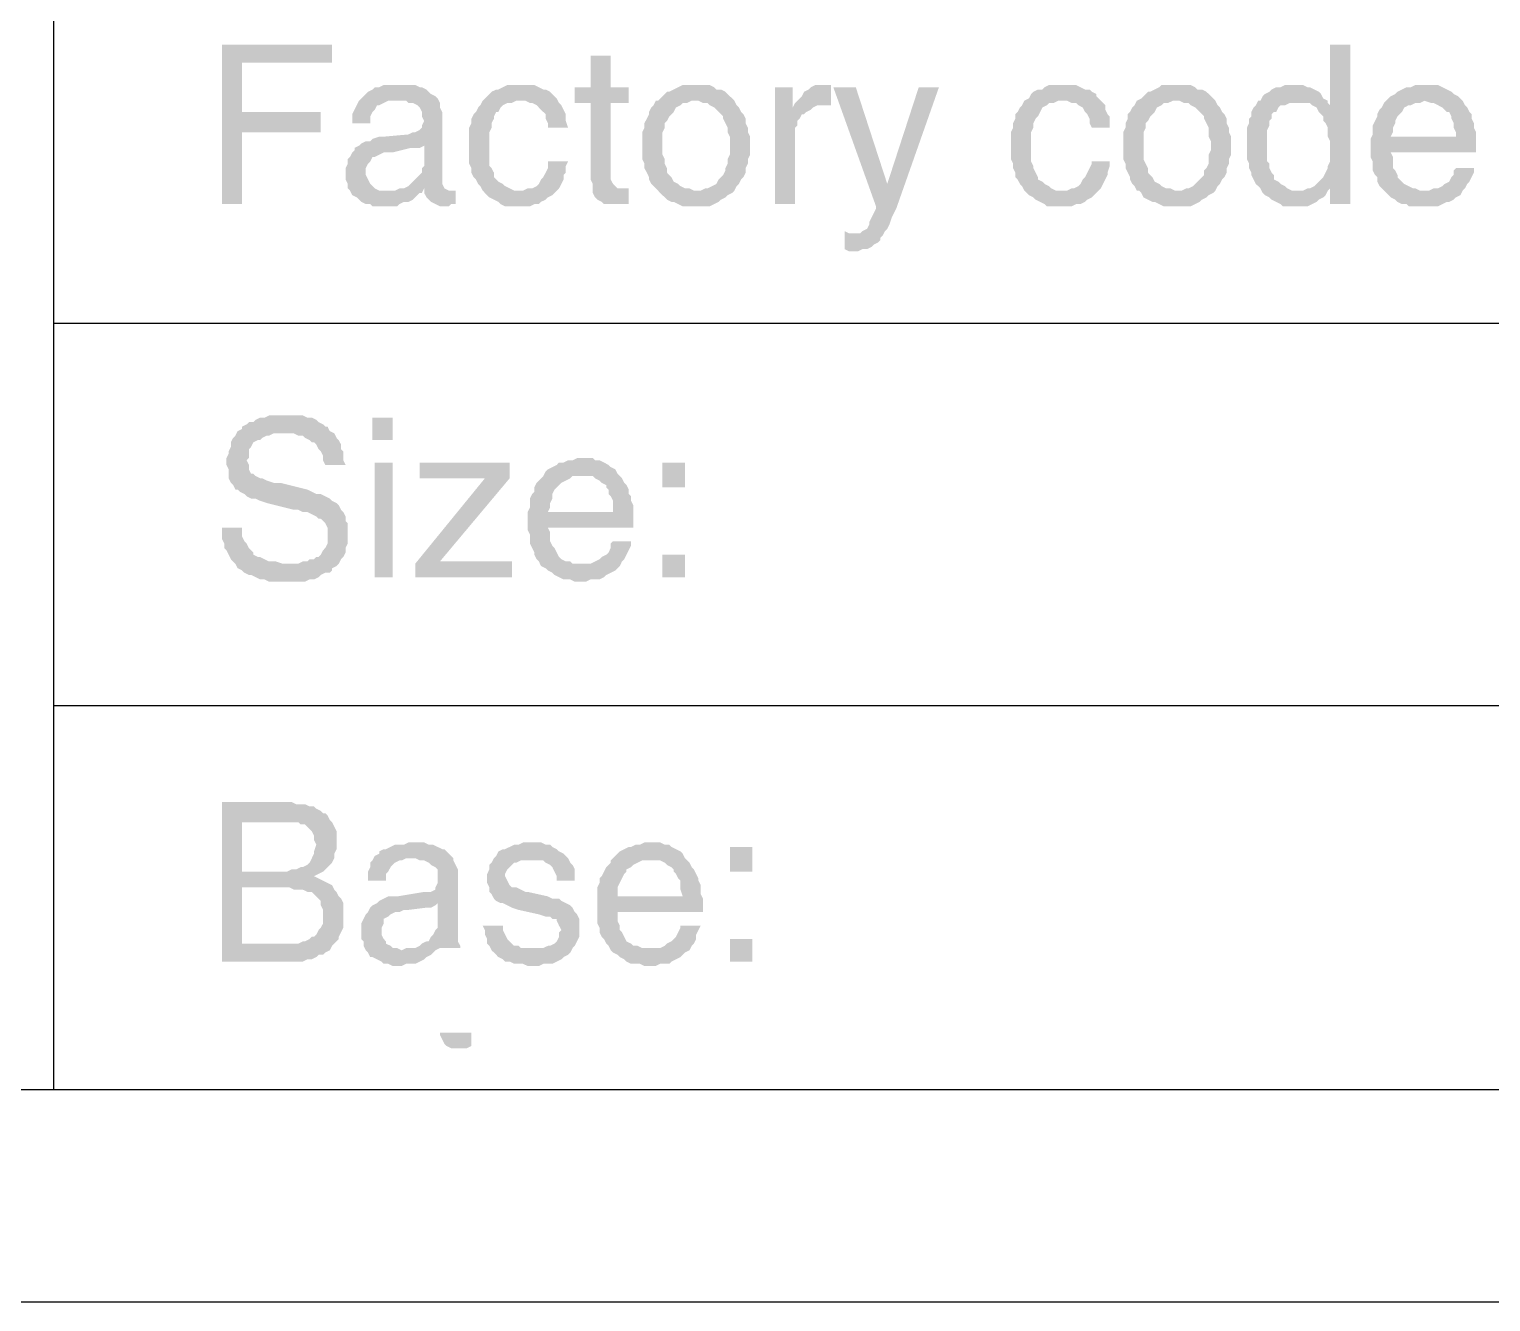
# Model space of a CAD drawing. Header units: inches. Extents: x 3613 to 8393, y -2205 to -794.
# Drawn here: x 4095.97 to 4125.31, y -2204.77 to -2179.22 of the extents above; entities that cross this region are included whole.
import ezdxf

# ---------------------------------------------------------------- set-up
doc = ezdxf.new("R2010")
doc.units = ezdxf.units.IN
doc.header["$MEASUREMENT"] = 0

msp = doc.modelspace()

# ---------------------------------------------------------------- hatches: boundary and pattern name
at = {"transparency": 33554559}
for points in [[(4102.047, -2179.527), (4099.836, -2179.527), (4099.836, -2182.731), (4100.242, -2182.731), (4100.242, -2181.287), (4101.821, -2181.287), (4101.821, -2180.881), (4100.242, -2180.881), (4100.242, -2179.888), (4102.047, -2179.888), (4102.047, -2179.707)], [(4107.643, -2179.753), (4107.237, -2179.753), (4107.237, -2180.384), (4106.921, -2180.384), (4106.921, -2180.7), (4107.237, -2180.7), (4107.237, -2182.235), (4107.282, -2182.325), (4107.282, -2182.506), (4107.328, -2182.596), (4107.373, -2182.641), (4107.373, -2182.641), (4107.463, -2182.686), (4107.508, -2182.731), (4108.005, -2182.731), (4108.005, -2182.415), (4107.779, -2182.415), (4107.734, -2182.37), (4107.689, -2182.325), (4107.643, -2182.235), (4107.643, -2180.7), (4108.005, -2180.7), (4108.005, -2180.384), (4107.643, -2180.384)], [(4122.492, -2179.527), (4122.086, -2179.527), (4122.086, -2180.745), (4121.725, -2180.745), (4121.815, -2180.791), (4121.86, -2180.881), (4121.905, -2180.926), (4121.95, -2180.971), (4121.95, -2181.061), (4121.995, -2181.106), (4122.041, -2181.197), (4122.041, -2181.377), (4122.086, -2181.468), (4122.086, -2181.874), (4122.041, -2181.964), (4122.041, -2182.009), (4121.995, -2182.099), (4121.95, -2182.19), (4121.905, -2182.235), (4121.905, -2182.235), (4121.815, -2182.325), (4121.77, -2182.37), (4121.68, -2182.415), (4122.086, -2182.415), (4122.086, -2182.731), (4122.492, -2182.731)], [(4103.401, -2180.339), (4103.085, -2180.339), (4102.995, -2180.384), (4102.905, -2180.384), (4102.859, -2180.43), (4102.769, -2180.475), (4102.724, -2180.52), (4102.679, -2180.565), (4102.634, -2180.61), (4102.589, -2180.655), (4102.544, -2180.745), (4102.498, -2180.836), (4102.453, -2180.926), (4102.453, -2181.106), (4102.814, -2181.106), (4102.814, -2180.971), (4102.859, -2180.881), (4102.905, -2180.836), (4102.95, -2180.745), (4102.995, -2180.745), (4103.085, -2180.7), (4103.175, -2180.655), (4103.356, -2180.655), (4104.168, -2180.61), (4104.123, -2180.565), (4104.033, -2180.52), (4103.988, -2180.475), (4103.943, -2180.43), (4103.852, -2180.384), (4103.807, -2180.384), (4103.717, -2180.339), (4103.491, -2180.339)], [(4105.838, -2180.339), (4105.567, -2180.339), (4105.477, -2180.384), (4105.387, -2180.43), (4105.342, -2180.43), (4105.251, -2180.475), (4105.206, -2180.52), (4105.116, -2180.61), (4105.071, -2180.655), (4105.928, -2180.655), (4106.019, -2180.7), (4106.064, -2180.7), (4106.154, -2180.745), (4106.199, -2180.791), (4106.289, -2180.881), (4106.335, -2180.926), (4106.335, -2181.016), (4106.38, -2181.106), (4106.38, -2181.197), (4106.786, -2181.197), (4106.741, -2181.061), (4106.741, -2180.926), (4106.696, -2180.836), (4106.651, -2180.745), (4106.605, -2180.7), (4106.56, -2180.61), (4106.515, -2180.565), (4106.47, -2180.52), (4106.425, -2180.475), (4106.335, -2180.43), (4106.289, -2180.43), (4106.199, -2180.384), (4106.109, -2180.339), (4105.928, -2180.339)], [(4109.358, -2180.339), (4109.088, -2180.339), (4108.997, -2180.384), (4108.907, -2180.43), (4108.817, -2180.475), (4108.772, -2180.475), (4108.682, -2180.565), (4108.636, -2180.61), (4108.591, -2180.655), (4108.546, -2180.655), (4108.501, -2180.745), (4108.456, -2180.791), (4108.411, -2180.881), (4108.411, -2180.926), (4108.366, -2181.016), (4108.32, -2181.106), (4108.32, -2181.197), (4108.275, -2181.287), (4108.275, -2181.558), (4108.275, -2181.829), (4108.32, -2181.919), (4108.32, -2182.009), (4108.366, -2182.099), (4108.411, -2182.19), (4108.411, -2182.235), (4108.456, -2182.325), (4108.501, -2182.37), (4108.591, -2182.46), (4109.358, -2182.46), (4109.313, -2182.46), (4109.223, -2182.415), (4109.133, -2182.415), (4109.043, -2182.37), (4108.997, -2182.325), (4108.907, -2182.28), (4108.862, -2182.19), (4108.817, -2182.145), (4108.772, -2182.099), (4108.772, -2182.009), (4108.727, -2181.919), (4108.727, -2181.829), (4108.682, -2181.738), (4108.682, -2181.287), (4108.727, -2181.197), (4108.727, -2181.106), (4108.772, -2181.061), (4108.817, -2180.971), (4108.862, -2180.926), (4108.907, -2180.881), (4108.952, -2180.791), (4109.043, -2180.745), (4109.088, -2180.7), (4109.178, -2180.7), (4109.268, -2180.655), (4110.126, -2180.655), (4110.081, -2180.61), (4109.99, -2180.52), (4109.945, -2180.475), (4109.855, -2180.43), (4109.765, -2180.43), (4109.72, -2180.384), (4109.629, -2180.339), (4109.449, -2180.339)], [(4111.299, -2180.384), (4110.938, -2180.384), (4110.938, -2182.731), (4111.344, -2182.731), (4111.344, -2181.197), (4111.389, -2181.152), (4111.389, -2181.061), (4111.435, -2181.016), (4111.48, -2180.926), (4111.525, -2180.926), (4111.57, -2180.881), (4111.66, -2180.836), (4111.299, -2180.791)], [(4111.976, -2180.339), (4111.75, -2180.339), (4111.66, -2180.384), (4111.615, -2180.43), (4111.525, -2180.475), (4111.48, -2180.565), (4111.435, -2180.61), (4111.389, -2180.655), (4111.344, -2180.7), (4111.976, -2180.745), (4112.066, -2180.745), (4112.066, -2180.339), (4112.066, -2180.339)], [(4112.563, -2180.384), (4112.112, -2180.384), (4112.969, -2182.776), (4113.195, -2182.325)], [(4114.233, -2180.384), (4113.827, -2180.384), (4113.195, -2182.325), (4112.969, -2182.776), (4112.969, -2182.822), (4112.969, -2182.822), (4112.924, -2182.912), (4112.879, -2183.002), (4112.834, -2183.092), (4112.834, -2183.137), (4112.789, -2183.228), (4112.698, -2183.273), (4112.653, -2183.318), (4112.563, -2183.318), (4113.104, -2183.363), (4113.15, -2183.273), (4113.195, -2183.228), (4113.24, -2183.137), (4113.285, -2183.002), (4113.33, -2182.912), (4113.375, -2182.822)], [(4116.715, -2180.339), (4116.444, -2180.339), (4116.354, -2180.384), (4116.309, -2180.43), (4116.219, -2180.43), (4116.128, -2180.475), (4116.083, -2180.52), (4116.038, -2180.61), (4115.948, -2180.655), (4116.805, -2180.655), (4116.896, -2180.7), (4116.986, -2180.7), (4117.031, -2180.745), (4117.121, -2180.791), (4117.166, -2180.881), (4117.211, -2180.926), (4117.257, -2181.016), (4117.257, -2181.106), (4117.302, -2181.197), (4117.663, -2181.197), (4117.663, -2180.971), (4117.618, -2180.926), (4117.573, -2180.836), (4117.573, -2180.745), (4117.527, -2180.7), (4117.437, -2180.61), (4117.392, -2180.565), (4117.392, -2180.52), (4117.302, -2180.475), (4117.257, -2180.43), (4117.166, -2180.43), (4117.076, -2180.384), (4116.986, -2180.339), (4116.805, -2180.339)], [(4119.017, -2180.339), (4118.701, -2180.339), (4118.656, -2180.384), (4118.565, -2180.43), (4118.475, -2180.475), (4118.43, -2180.475), (4118.34, -2180.565), (4118.295, -2180.61), (4118.204, -2180.655), (4118.204, -2180.655), (4118.159, -2180.745), (4118.114, -2180.791), (4118.069, -2180.881), (4118.024, -2180.926), (4118.024, -2181.016), (4117.979, -2181.106), (4117.979, -2181.197), (4117.934, -2181.287), (4117.934, -2181.558), (4117.934, -2181.829), (4117.979, -2181.919), (4117.979, -2182.009), (4118.024, -2182.099), (4118.069, -2182.19), (4118.069, -2182.235), (4118.114, -2182.325), (4118.159, -2182.37), (4118.204, -2182.46), (4119.017, -2182.46), (4118.972, -2182.46), (4118.881, -2182.415), (4118.791, -2182.415), (4118.701, -2182.37), (4118.656, -2182.325), (4118.565, -2182.28), (4118.52, -2182.19), (4118.475, -2182.145), (4118.43, -2182.099), (4118.43, -2182.009), (4118.385, -2181.919), (4118.34, -2181.829), (4118.34, -2181.287), (4118.385, -2181.197), (4118.385, -2181.106), (4118.43, -2181.061), (4118.475, -2180.971), (4118.52, -2180.926), (4118.565, -2180.881), (4118.611, -2180.791), (4118.701, -2180.745), (4118.746, -2180.7), (4118.836, -2180.7), (4118.927, -2180.655), (4119.784, -2180.655), (4119.739, -2180.61), (4119.649, -2180.52), (4119.603, -2180.475), (4119.513, -2180.43), (4119.423, -2180.43), (4119.378, -2180.384), (4119.288, -2180.339), (4119.107, -2180.339)], [(4121.364, -2180.339), (4121.183, -2180.339), (4121.093, -2180.384), (4121.003, -2180.384), (4120.912, -2180.43), (4120.867, -2180.475), (4120.777, -2180.52), (4120.732, -2180.565), (4120.687, -2180.655), (4120.642, -2180.655), (4121.454, -2180.7), (4121.68, -2180.7), (4121.725, -2180.745), (4122.086, -2180.745), (4122.041, -2180.7), (4122.041, -2180.655), (4121.95, -2180.61), (4121.905, -2180.52), (4121.86, -2180.475), (4121.77, -2180.43), (4121.68, -2180.384), (4121.634, -2180.384), (4121.544, -2180.339), (4121.454, -2180.339)], [(4124.026, -2180.339), (4123.801, -2180.339), (4123.711, -2180.384), (4123.62, -2180.384), (4123.53, -2180.43), (4123.44, -2180.475), (4123.395, -2180.52), (4123.304, -2180.565), (4123.259, -2180.61), (4123.214, -2180.655), (4123.981, -2180.655), (4124.117, -2180.7), (4124.162, -2180.7), (4124.252, -2180.745), (4124.342, -2180.791), (4124.388, -2180.836), (4124.433, -2180.881), (4124.478, -2180.881), (4124.523, -2180.971), (4124.523, -2181.016), (4124.568, -2181.106), (4124.568, -2181.197), (4124.613, -2181.287), (4124.613, -2181.377), (4123.304, -2181.377), (4122.898, -2181.422), (4122.898, -2181.783), (4122.943, -2181.874), (4122.943, -2182.054), (4122.988, -2182.145), (4123.034, -2182.19), (4123.034, -2182.28), (4123.079, -2182.37), (4123.124, -2182.415), (4123.169, -2182.46), (4123.981, -2182.46), (4123.891, -2182.46), (4123.801, -2182.415), (4123.756, -2182.415), (4123.665, -2182.37), (4123.575, -2182.325), (4123.53, -2182.28), (4123.485, -2182.235), (4123.44, -2182.19), (4123.44, -2182.145), (4123.395, -2182.054), (4123.349, -2182.009), (4123.349, -2181.783), (4123.304, -2181.693), (4125.019, -2181.693), (4125.019, -2181.287), (4124.974, -2181.197), (4124.974, -2181.106), (4124.929, -2181.016), (4124.929, -2180.926), (4124.884, -2180.881), (4124.839, -2180.791), (4124.794, -2180.745), (4124.749, -2180.655), (4124.703, -2180.61), (4124.658, -2180.565), (4124.568, -2180.52), (4124.523, -2180.475), (4124.433, -2180.43), (4124.342, -2180.384), (4124.252, -2180.339), (4124.117, -2180.339)], [(4104.168, -2180.61), (4103.356, -2180.655), (4103.536, -2180.655), (4103.582, -2180.7), (4103.672, -2180.7), (4103.762, -2180.745), (4103.807, -2180.791), (4103.852, -2180.881), (4103.852, -2180.971), (4103.897, -2181.061), (4103.897, -2181.061), (4103.852, -2181.152), (4103.852, -2181.197), (4103.807, -2181.242), (4103.717, -2181.287), (4103.672, -2181.287), (4103.582, -2181.332), (4103.085, -2181.377), (4102.995, -2181.377), (4102.859, -2181.422), (4102.814, -2181.468), (4102.724, -2181.468), (4102.634, -2181.513), (4103.897, -2181.558), (4103.897, -2181.964), (4103.897, -2181.964), (4103.852, -2182.009), (4103.852, -2182.099), (4103.807, -2182.145), (4103.717, -2182.235), (4103.672, -2182.28), (4103.627, -2182.325), (4103.582, -2182.37), (4103.491, -2182.415), (4103.401, -2182.415), (4103.311, -2182.46), (4102.408, -2182.46), (4102.453, -2182.551), (4102.544, -2182.596), (4102.589, -2182.641), (4102.634, -2182.686), (4102.724, -2182.731), (4102.814, -2182.731), (4102.859, -2182.776), (4103.356, -2182.776), (4103.401, -2182.731), (4103.491, -2182.686), (4103.582, -2182.686), (4103.672, -2182.641), (4103.717, -2182.596), (4103.807, -2182.506), (4103.852, -2182.506), (4103.897, -2182.415), (4104.304, -2182.415), (4104.259, -2182.325), (4104.259, -2180.881), (4104.213, -2180.791), (4104.213, -2180.7)], [(4105.071, -2180.655), (4105.026, -2180.745), (4104.981, -2180.791), (4104.936, -2180.881), (4104.89, -2180.926), (4104.845, -2181.016), (4104.845, -2181.106), (4104.8, -2181.197), (4104.8, -2181.919), (4104.845, -2182.009), (4104.845, -2182.099), (4104.89, -2182.19), (4104.936, -2182.235), (4104.981, -2182.325), (4105.026, -2182.37), (4105.071, -2182.46), (4105.793, -2182.46), (4105.703, -2182.46), (4105.613, -2182.415), (4105.522, -2182.37), (4105.477, -2182.325), (4105.387, -2182.28), (4105.342, -2182.235), (4105.297, -2182.19), (4105.297, -2182.099), (4105.251, -2182.009), (4105.206, -2181.964), (4105.206, -2181.287), (4105.251, -2181.197), (4105.251, -2181.106), (4105.297, -2181.016), (4105.297, -2180.971), (4105.342, -2180.881), (4105.387, -2180.881), (4105.432, -2180.791), (4105.477, -2180.745), (4105.567, -2180.7), (4105.658, -2180.7), (4105.748, -2180.655), (4105.838, -2180.655)], [(4110.126, -2180.655), (4109.358, -2180.655), (4109.404, -2180.655), (4109.494, -2180.7), (4109.584, -2180.7), (4109.629, -2180.745), (4109.72, -2180.791), (4109.765, -2180.836), (4109.855, -2180.926), (4109.9, -2180.971), (4109.9, -2181.016), (4109.945, -2181.106), (4109.99, -2181.197), (4109.99, -2181.287), (4110.035, -2181.377), (4110.035, -2181.738), (4109.99, -2181.829), (4109.99, -2181.919), (4109.945, -2182.009), (4109.945, -2182.054), (4109.9, -2182.145), (4109.855, -2182.19), (4109.81, -2182.235), (4109.765, -2182.325), (4109.674, -2182.37), (4109.584, -2182.415), (4109.539, -2182.415), (4109.449, -2182.46), (4108.591, -2182.46), (4108.636, -2182.506), (4108.727, -2182.596), (4108.772, -2182.641), (4108.862, -2182.686), (4108.907, -2182.686), (4108.997, -2182.731), (4109.088, -2182.776), (4109.629, -2182.776), (4109.72, -2182.731), (4109.81, -2182.686), (4109.855, -2182.641), (4109.945, -2182.596), (4109.99, -2182.551), (4110.081, -2182.506), (4110.126, -2182.46), (4110.126, -2182.46), (4110.171, -2182.37), (4110.216, -2182.325), (4110.261, -2182.235), (4110.306, -2182.19), (4110.351, -2182.099), (4110.351, -2182.009), (4110.397, -2181.919), (4110.397, -2181.829), (4110.442, -2181.738), (4110.442, -2181.558), (4110.442, -2181.377), (4110.397, -2181.287), (4110.397, -2181.197), (4110.351, -2181.106), (4110.351, -2181.016), (4110.306, -2180.926), (4110.261, -2180.881), (4110.216, -2180.791), (4110.171, -2180.745)], [(4115.948, -2180.655), (4115.903, -2180.745), (4115.858, -2180.791), (4115.812, -2180.881), (4115.767, -2180.926), (4115.767, -2181.016), (4115.722, -2181.106), (4115.722, -2181.197), (4115.677, -2181.287), (4115.677, -2181.829), (4115.722, -2181.919), (4115.722, -2182.009), (4115.767, -2182.099), (4115.767, -2182.19), (4115.812, -2182.235), (4115.858, -2182.325), (4115.903, -2182.37), (4115.948, -2182.46), (4116.715, -2182.46), (4116.58, -2182.46), (4116.489, -2182.415), (4116.444, -2182.37), (4116.354, -2182.325), (4116.309, -2182.28), (4116.219, -2182.235), (4116.219, -2182.19), (4116.173, -2182.099), (4116.128, -2182.009), (4116.128, -2181.964), (4116.083, -2181.874), (4116.083, -2181.287), (4116.128, -2181.197), (4116.128, -2181.106), (4116.173, -2181.016), (4116.219, -2180.971), (4116.264, -2180.881), (4116.264, -2180.881), (4116.309, -2180.791), (4116.399, -2180.745), (4116.444, -2180.7), (4116.535, -2180.7), (4116.625, -2180.655), (4116.715, -2180.655)], [(4119.784, -2180.655), (4119.017, -2180.655), (4119.062, -2180.655), (4119.152, -2180.7), (4119.242, -2180.7), (4119.288, -2180.745), (4119.378, -2180.791), (4119.423, -2180.836), (4119.513, -2180.926), (4119.558, -2180.971), (4119.558, -2181.016), (4119.603, -2181.106), (4119.649, -2181.197), (4119.649, -2181.377), (4119.694, -2181.468), (4119.694, -2181.648), (4119.649, -2181.738), (4119.649, -2181.919), (4119.603, -2182.009), (4119.558, -2182.054), (4119.558, -2182.145), (4119.513, -2182.19), (4119.468, -2182.235), (4119.378, -2182.325), (4119.333, -2182.37), (4119.242, -2182.415), (4119.197, -2182.415), (4119.107, -2182.46), (4118.25, -2182.46), (4118.295, -2182.506), (4118.34, -2182.596), (4118.43, -2182.641), (4118.52, -2182.686), (4118.565, -2182.686), (4118.656, -2182.731), (4118.746, -2182.776), (4119.288, -2182.776), (4119.378, -2182.731), (4119.468, -2182.686), (4119.513, -2182.641), (4119.603, -2182.596), (4119.649, -2182.551), (4119.739, -2182.506), (4119.784, -2182.46), (4119.784, -2182.46), (4119.829, -2182.37), (4119.874, -2182.325), (4119.919, -2182.235), (4119.965, -2182.19), (4120.01, -2182.099), (4120.01, -2182.009), (4120.055, -2181.919), (4120.055, -2181.829), (4120.1, -2181.738), (4120.1, -2181.558), (4120.1, -2181.377), (4120.055, -2181.287), (4120.055, -2181.197), (4120.01, -2181.106), (4120.01, -2181.016), (4119.965, -2180.926), (4119.919, -2180.881), (4119.874, -2180.791), (4119.829, -2180.745)], [(4120.642, -2180.655), (4120.596, -2180.745), (4120.551, -2180.791), (4120.506, -2180.881), (4120.506, -2180.971), (4120.461, -2181.016), (4120.461, -2181.106), (4120.416, -2181.197), (4120.416, -2181.829), (4120.461, -2181.919), (4120.461, -2182.009), (4120.506, -2182.099), (4120.506, -2182.145), (4120.551, -2182.235), (4120.596, -2182.325), (4120.642, -2182.37), (4120.687, -2182.415), (4120.732, -2182.506), (4120.777, -2182.551), (4120.867, -2182.596), (4120.912, -2182.641), (4121.003, -2182.686), (4121.093, -2182.731), (4121.138, -2182.776), (4121.634, -2182.776), (4121.725, -2182.731), (4121.815, -2182.686), (4121.86, -2182.641), (4121.95, -2182.596), (4121.995, -2182.551), (4122.041, -2182.46), (4121.319, -2182.46), (4121.228, -2182.415), (4121.183, -2182.37), (4121.093, -2182.325), (4121.048, -2182.28), (4120.957, -2182.235), (4120.957, -2182.145), (4120.912, -2182.099), (4120.867, -2182.009), (4120.867, -2181.919), (4120.822, -2181.874), (4120.822, -2181.242), (4120.867, -2181.152), (4120.867, -2181.061), (4120.912, -2181.016), (4120.912, -2180.926), (4120.957, -2180.881), (4121.003, -2180.881), (4121.048, -2180.791), (4121.093, -2180.745), (4121.183, -2180.745), (4121.273, -2180.7), (4121.454, -2180.7)], [(4123.214, -2180.655), (4123.169, -2180.7), (4123.124, -2180.791), (4123.079, -2180.836), (4123.034, -2180.926), (4123.034, -2180.971), (4122.988, -2181.061), (4122.943, -2181.152), (4122.943, -2181.332), (4122.898, -2181.422), (4123.304, -2181.377), (4123.349, -2181.287), (4123.349, -2181.197), (4123.395, -2181.106), (4123.395, -2181.061), (4123.44, -2180.971), (4123.485, -2180.926), (4123.53, -2180.881), (4123.575, -2180.791), (4123.665, -2180.745), (4123.711, -2180.745), (4123.801, -2180.7), (4123.891, -2180.7), (4123.981, -2180.655)], [(4111.344, -2180.7), (4111.299, -2180.791), (4111.66, -2180.836), (4111.705, -2180.791), (4111.796, -2180.745), (4111.976, -2180.745)], [(4102.634, -2181.513), (4102.589, -2181.558), (4102.498, -2181.603), (4102.498, -2181.648), (4102.453, -2181.693), (4102.408, -2181.783), (4102.363, -2181.829), (4102.363, -2181.919), (4102.318, -2182.009), (4102.318, -2182.235), (4102.363, -2182.325), (4102.363, -2182.415), (4102.408, -2182.46), (4103.13, -2182.46), (4102.995, -2182.46), (4102.905, -2182.415), (4102.859, -2182.37), (4102.814, -2182.325), (4102.769, -2182.235), (4102.724, -2182.145), (4102.724, -2182.009), (4102.769, -2181.919), (4102.814, -2181.874), (4102.859, -2181.783), (4102.905, -2181.783), (4102.995, -2181.738), (4103.085, -2181.693), (4103.266, -2181.693), (4103.627, -2181.603), (4103.807, -2181.603), (4103.897, -2181.558)], [(4106.786, -2181.874), (4106.38, -2181.874), (4106.38, -2182.009), (4106.335, -2182.099), (4106.289, -2182.19), (4106.244, -2182.235), (4106.199, -2182.325), (4106.154, -2182.37), (4106.064, -2182.415), (4105.974, -2182.415), (4105.883, -2182.46), (4105.071, -2182.46), (4105.116, -2182.506), (4105.161, -2182.551), (4105.206, -2182.596), (4105.297, -2182.641), (4105.387, -2182.686), (4105.432, -2182.731), (4105.522, -2182.776), (4106.019, -2182.776), (4106.109, -2182.731), (4106.199, -2182.731), (4106.244, -2182.686), (4106.335, -2182.641), (4106.38, -2182.596), (4106.47, -2182.551), (4106.515, -2182.506), (4106.56, -2182.46), (4106.605, -2182.415), (4106.651, -2182.325), (4106.696, -2182.235), (4106.696, -2182.145), (4106.741, -2182.099), (4106.741, -2181.964)], [(4117.663, -2181.874), (4117.302, -2181.874), (4117.302, -2181.919), (4117.257, -2182.009), (4117.211, -2182.099), (4117.166, -2182.19), (4117.121, -2182.235), (4117.076, -2182.325), (4117.031, -2182.37), (4116.941, -2182.415), (4116.896, -2182.415), (4116.805, -2182.46), (4115.948, -2182.46), (4115.993, -2182.506), (4116.038, -2182.551), (4116.128, -2182.596), (4116.173, -2182.641), (4116.264, -2182.686), (4116.354, -2182.731), (4116.399, -2182.776), (4116.896, -2182.776), (4116.986, -2182.731), (4117.076, -2182.731), (4117.166, -2182.686), (4117.211, -2182.641), (4117.302, -2182.596), (4117.347, -2182.551), (4117.392, -2182.506), (4117.437, -2182.46), (4117.482, -2182.415), (4117.527, -2182.325), (4117.573, -2182.235), (4117.618, -2182.145), (4117.618, -2182.099), (4117.663, -2181.964)], [(4124.974, -2182.009), (4124.613, -2182.009), (4124.568, -2182.054), (4124.568, -2182.145), (4124.523, -2182.19), (4124.478, -2182.28), (4124.388, -2182.325), (4124.342, -2182.37), (4124.252, -2182.415), (4124.162, -2182.415), (4124.072, -2182.46), (4123.169, -2182.46), (4123.259, -2182.551), (4123.304, -2182.596), (4123.395, -2182.641), (4123.44, -2182.686), (4123.53, -2182.731), (4123.62, -2182.731), (4123.665, -2182.776), (4124.252, -2182.776), (4124.342, -2182.731), (4124.433, -2182.686), (4124.478, -2182.686), (4124.568, -2182.641), (4124.613, -2182.596), (4124.703, -2182.551), (4124.749, -2182.46), (4124.794, -2182.415), (4124.839, -2182.325), (4124.884, -2182.28), (4124.929, -2182.19), (4124.974, -2182.099)], [(4104.304, -2182.415), (4103.897, -2182.415), (4103.897, -2182.506), (4104.394, -2182.46), (4104.394, -2182.46)], [(4121.68, -2182.415), (4121.634, -2182.415), (4121.544, -2182.46), (4121.454, -2182.46), (4122.041, -2182.46), (4122.086, -2182.415)], [(4104.529, -2182.46), (4104.394, -2182.46), (4103.897, -2182.506), (4103.943, -2182.596), (4103.988, -2182.641), (4103.988, -2182.641), (4104.033, -2182.686), (4104.123, -2182.731), (4104.213, -2182.776), (4104.394, -2182.776), (4104.439, -2182.731), (4104.529, -2182.731)], [(4112.337, -2183.273), (4112.337, -2183.634), (4112.337, -2183.634), (4112.427, -2183.679), (4112.608, -2183.679), (4112.698, -2183.634), (4112.789, -2183.634), (4112.879, -2183.589), (4112.924, -2183.544), (4113.014, -2183.499), (4113.059, -2183.453), (4113.059, -2183.408), (4113.104, -2183.363), (4112.563, -2183.318), (4112.427, -2183.318)], [(4101.099, -2186.974), (4100.783, -2186.974), (4100.693, -2187.019), (4100.603, -2187.019), (4100.513, -2187.064), (4100.467, -2187.109), (4100.377, -2187.109), (4100.332, -2187.154), (4100.242, -2187.199), (4100.242, -2187.244), (4100.152, -2187.29), (4101.099, -2187.335), (4101.28, -2187.335), (4101.37, -2187.38), (4101.46, -2187.38), (4101.505, -2187.425), (4101.596, -2187.47), (4101.641, -2187.515), (4101.686, -2187.515), (4101.731, -2187.56), (4101.776, -2187.651), (4101.821, -2187.696), (4101.867, -2187.786), (4101.867, -2187.876), (4101.912, -2187.967), (4102.318, -2187.967), (4102.273, -2187.876), (4102.273, -2187.696), (4102.228, -2187.651), (4102.228, -2187.56), (4102.182, -2187.47), (4102.137, -2187.425), (4102.092, -2187.335), (4102.002, -2187.29), (4101.957, -2187.199), (4101.912, -2187.199), (4101.867, -2187.154), (4101.776, -2187.109), (4101.731, -2187.064), (4101.641, -2187.019), (4101.551, -2187.019), (4101.46, -2186.974), (4101.19, -2186.974)], [(4103.266, -2187.47), (4103.266, -2187.019), (4102.859, -2187.019), (4102.859, -2187.47)], [(4100.152, -2187.29), (4100.106, -2187.38), (4100.061, -2187.425), (4100.016, -2187.515), (4100.016, -2187.606), (4099.971, -2187.696), (4099.971, -2187.741), (4099.926, -2187.831), (4099.926, -2187.967), (4099.926, -2187.967), (4099.971, -2188.057), (4099.971, -2188.237), (4100.016, -2188.328), (4100.061, -2188.373), (4100.106, -2188.463), (4100.152, -2188.463), (4100.197, -2188.508), (4100.287, -2188.553), (4100.332, -2188.598), (4100.422, -2188.644), (4100.513, -2188.644), (4100.603, -2188.689), (4100.738, -2188.734), (4101.28, -2188.869), (4101.37, -2188.869), (4101.46, -2188.914), (4101.551, -2188.914), (4101.641, -2188.959), (4101.731, -2189.005), (4101.776, -2189.05), (4101.821, -2189.05), (4101.867, -2189.095), (4101.912, -2189.14), (4101.957, -2189.23), (4101.957, -2189.546), (4101.912, -2189.636), (4101.867, -2189.682), (4101.821, -2189.772), (4101.776, -2189.817), (4101.731, -2189.817), (4101.686, -2189.862), (4101.596, -2189.862), (4101.551, -2189.907), (4101.46, -2189.907), (4101.37, -2189.952), (4100.106, -2189.952), (4100.152, -2190.043), (4100.242, -2190.088), (4100.287, -2190.133), (4100.377, -2190.178), (4100.422, -2190.178), (4100.513, -2190.223), (4100.603, -2190.268), (4100.693, -2190.268), (4100.783, -2190.313), (4101.505, -2190.313), (4101.596, -2190.268), (4101.686, -2190.268), (4101.776, -2190.223), (4101.821, -2190.178), (4101.912, -2190.133), (4102.002, -2190.133), (4102.047, -2190.088), (4102.047, -2190.043), (4102.137, -2189.998), (4102.182, -2189.952), (4102.228, -2189.862), (4102.273, -2189.817), (4102.318, -2189.727), (4102.318, -2189.636), (4102.363, -2189.546), (4102.363, -2189.366), (4102.363, -2189.14), (4102.318, -2189.095), (4102.318, -2189.005), (4102.273, -2188.914), (4102.228, -2188.869), (4102.182, -2188.779), (4102.182, -2188.779), (4102.137, -2188.734), (4102.047, -2188.689), (4102.002, -2188.644), (4101.912, -2188.598), (4101.821, -2188.553), (4101.731, -2188.553), (4101.641, -2188.508), (4101.551, -2188.463), (4101.009, -2188.328), (4100.874, -2188.328), (4100.738, -2188.283), (4100.648, -2188.237), (4100.603, -2188.237), (4100.513, -2188.192), (4100.467, -2188.147), (4100.422, -2188.147), (4100.377, -2188.057), (4100.377, -2187.967), (4100.332, -2187.876), (4100.377, -2187.831), (4100.377, -2187.651), (4100.422, -2187.606), (4100.467, -2187.515), (4100.558, -2187.47), (4100.603, -2187.47), (4100.648, -2187.425), (4100.738, -2187.38), (4100.783, -2187.38), (4100.874, -2187.335), (4101.099, -2187.335)], [(4103.266, -2190.223), (4103.266, -2187.921), (4102.905, -2187.921), (4102.905, -2190.223)], [(4105.613, -2187.921), (4103.807, -2187.921), (4103.807, -2188.237), (4105.116, -2188.237), (4103.717, -2189.952), (4103.717, -2190.223), (4105.658, -2190.223), (4105.658, -2189.907), (4104.213, -2189.907), (4105.613, -2188.237), (4105.613, -2188.057)], [(4107.102, -2187.831), (4106.966, -2187.831), (4106.876, -2187.876), (4106.786, -2187.876), (4106.696, -2187.921), (4106.605, -2187.921), (4106.56, -2187.967), (4106.47, -2188.012), (4106.38, -2188.057), (4106.335, -2188.102), (4106.289, -2188.192), (4107.282, -2188.192), (4107.328, -2188.237), (4107.418, -2188.283), (4107.463, -2188.328), (4107.553, -2188.373), (4107.553, -2188.418), (4107.598, -2188.463), (4107.598, -2188.553), (4107.643, -2188.598), (4107.689, -2188.689), (4107.689, -2188.914), (4105.974, -2188.914), (4105.974, -2189.275), (4106.019, -2189.366), (4106.019, -2189.546), (4106.064, -2189.636), (4106.109, -2189.727), (4106.109, -2189.772), (4106.154, -2189.862), (4106.199, -2189.907), (4106.244, -2189.998), (4107.057, -2189.952), (4106.876, -2189.952), (4106.831, -2189.907), (4106.741, -2189.907), (4106.651, -2189.862), (4106.605, -2189.817), (4106.56, -2189.727), (4106.56, -2189.727), (4106.515, -2189.636), (4106.47, -2189.591), (4106.425, -2189.501), (4106.425, -2189.321), (4106.38, -2189.23), (4108.095, -2189.23), (4108.095, -2188.779), (4108.05, -2188.689), (4108.05, -2188.598), (4108.005, -2188.553), (4108.005, -2188.463), (4107.959, -2188.373), (4107.914, -2188.328), (4107.869, -2188.237), (4107.824, -2188.192), (4107.779, -2188.147), (4107.734, -2188.057), (4107.643, -2188.012), (4107.598, -2187.967), (4107.508, -2187.921), (4107.418, -2187.876), (4107.328, -2187.876), (4107.282, -2187.831), (4107.192, -2187.831)], [(4109.133, -2188.418), (4109.133, -2187.921), (4108.682, -2187.921), (4108.682, -2188.418)], [(4106.289, -2188.192), (4106.244, -2188.237), (4106.199, -2188.283), (4106.154, -2188.328), (4106.109, -2188.418), (4106.109, -2188.508), (4106.064, -2188.553), (4106.019, -2188.644), (4106.019, -2188.824), (4105.974, -2188.914), (4106.38, -2188.914), (4106.425, -2188.824), (4106.425, -2188.734), (4106.47, -2188.644), (4106.47, -2188.553), (4106.515, -2188.463), (4106.56, -2188.418), (4106.605, -2188.373), (4106.651, -2188.328), (4106.741, -2188.283), (4106.831, -2188.237), (4106.876, -2188.192), (4107.057, -2188.192)], [(4100.242, -2189.23), (4099.836, -2189.23), (4099.836, -2189.456), (4099.881, -2189.546), (4099.881, -2189.636), (4099.926, -2189.682), (4099.971, -2189.772), (4100.016, -2189.862), (4100.061, -2189.907), (4100.106, -2189.952), (4101.144, -2189.952), (4101.054, -2189.952), (4100.919, -2189.907), (4100.783, -2189.907), (4100.693, -2189.862), (4100.603, -2189.817), (4100.558, -2189.817), (4100.467, -2189.772), (4100.467, -2189.727), (4100.422, -2189.682), (4100.377, -2189.636), (4100.332, -2189.546), (4100.287, -2189.501), (4100.242, -2189.411), (4100.242, -2189.321)], [(4108.05, -2189.501), (4107.689, -2189.501), (4107.643, -2189.546), (4107.643, -2189.636), (4107.598, -2189.727), (4107.553, -2189.772), (4107.463, -2189.817), (4107.418, -2189.862), (4107.328, -2189.907), (4107.237, -2189.952), (4107.057, -2189.952), (4106.244, -2189.998), (4106.244, -2189.998), (4106.335, -2190.043), (4106.38, -2190.088), (4106.47, -2190.133), (4106.515, -2190.178), (4106.605, -2190.223), (4106.696, -2190.268), (4106.831, -2190.268), (4106.921, -2190.313), (4107.147, -2190.313), (4107.237, -2190.268), (4107.418, -2190.268), (4107.508, -2190.223), (4107.553, -2190.178), (4107.643, -2190.133), (4107.734, -2190.088), (4107.779, -2190.043), (4107.824, -2189.998), (4107.869, -2189.907), (4107.914, -2189.862), (4107.959, -2189.772), (4108.005, -2189.682), (4108.05, -2189.591)], [(4109.133, -2190.223), (4109.133, -2189.772), (4108.682, -2189.772), (4108.682, -2190.223)], [(4101.235, -2194.736), (4099.836, -2194.736), (4099.836, -2197.941), (4101.46, -2197.941), (4101.551, -2197.896), (4101.641, -2197.896), (4101.731, -2197.851), (4101.776, -2197.805), (4101.867, -2197.805), (4101.912, -2197.76), (4102.002, -2197.715), (4102.002, -2197.715), (4102.047, -2197.625), (4100.242, -2197.58), (4100.242, -2196.451), (4101.099, -2196.451), (4102.047, -2196.406), (4101.957, -2196.361), (4101.957, -2196.361), (4101.867, -2196.316), (4101.776, -2196.271), (4101.686, -2196.226), (4101.776, -2196.181), (4101.867, -2196.136), (4100.242, -2196.136), (4100.242, -2195.143), (4101.099, -2195.143), (4102.002, -2195.097), (4101.957, -2195.007), (4101.912, -2194.962), (4101.867, -2194.962), (4101.821, -2194.917), (4101.731, -2194.872), (4101.686, -2194.827), (4101.596, -2194.827), (4101.505, -2194.782), (4101.325, -2194.782)], [(4102.002, -2195.097), (4101.099, -2195.143), (4101.37, -2195.143), (4101.415, -2195.188), (4101.505, -2195.188), (4101.551, -2195.233), (4101.596, -2195.278), (4101.641, -2195.323), (4101.686, -2195.413), (4101.686, -2195.504), (4101.731, -2195.594), (4101.731, -2195.594), (4101.686, -2195.729), (4101.686, -2195.774), (4101.641, -2195.865), (4101.596, -2195.955), (4101.551, -2196), (4101.551, -2196), (4101.46, -2196.045), (4101.415, -2196.045), (4101.325, -2196.09), (4101.235, -2196.09), (4101.144, -2196.136), (4100.242, -2196.136), (4101.867, -2196.136), (4101.957, -2196.045), (4102.002, -2196), (4102.047, -2195.955), (4102.092, -2195.865), (4102.092, -2195.774), (4102.137, -2195.684), (4102.137, -2195.504), (4102.137, -2195.323), (4102.092, -2195.233), (4102.047, -2195.143)], [(4103.717, -2195.549), (4103.582, -2195.549), (4103.491, -2195.594), (4103.311, -2195.594), (4103.221, -2195.639), (4103.13, -2195.684), (4103.085, -2195.684), (4102.995, -2195.729), (4102.995, -2195.774), (4102.905, -2195.82), (4102.859, -2195.91), (4102.814, -2195.955), (4102.814, -2196.045), (4102.769, -2196.136), (4102.769, -2196.316), (4103.13, -2196.316), (4103.13, -2196.181), (4103.175, -2196.136), (4103.221, -2196.045), (4103.266, -2196), (4103.311, -2195.955), (4103.401, -2195.91), (4103.446, -2195.91), (4103.536, -2195.865), (4104.484, -2195.865), (4104.394, -2195.774), (4104.349, -2195.729), (4104.304, -2195.684), (4104.259, -2195.684), (4104.168, -2195.639), (4104.078, -2195.594), (4103.988, -2195.594), (4103.897, -2195.549), (4103.807, -2195.549)], [(4106.019, -2195.549), (4105.883, -2195.549), (4105.793, -2195.594), (4105.703, -2195.594), (4105.613, -2195.639), (4105.522, -2195.684), (4105.477, -2195.684), (4105.387, -2195.729), (4105.342, -2195.82), (4105.297, -2195.865), (4105.251, -2195.955), (4105.206, -2196), (4105.206, -2196.09), (4105.161, -2196.181), (4105.161, -2196.361), (4105.206, -2196.451), (4105.206, -2196.542), (4105.251, -2196.587), (4105.297, -2196.677), (4105.342, -2196.722), (4105.432, -2196.767), (4105.477, -2196.767), (4105.567, -2196.812), (4105.658, -2196.858), (4105.793, -2196.903), (4106.199, -2196.993), (4106.199, -2196.993), (4106.335, -2197.038), (4106.425, -2197.038), (4106.47, -2197.083), (4106.56, -2197.083), (4106.56, -2197.128), (4106.605, -2197.219), (4106.651, -2197.309), (4106.605, -2197.354), (4106.605, -2197.444), (4106.56, -2197.535), (4106.515, -2197.58), (4106.425, -2197.625), (4106.38, -2197.625), (4106.289, -2197.67), (4106.109, -2197.67), (4105.251, -2197.715), (4105.297, -2197.76), (4105.342, -2197.805), (4105.387, -2197.851), (4105.477, -2197.896), (4105.522, -2197.941), (4105.613, -2197.941), (4105.703, -2197.986), (4105.883, -2197.986), (4105.974, -2198.031), (4106.199, -2198.031), (4106.289, -2197.986), (4106.47, -2197.986), (4106.56, -2197.941), (4106.651, -2197.896), (4106.696, -2197.851), (4106.786, -2197.805), (4106.786, -2197.805), (4106.831, -2197.76), (4106.876, -2197.67), (4106.921, -2197.625), (4106.966, -2197.535), (4107.012, -2197.444), (4107.012, -2197.264), (4107.012, -2197.083), (4106.966, -2196.993), (4106.921, -2196.948), (4106.876, -2196.858), (4106.876, -2196.858), (4106.831, -2196.812), (4106.741, -2196.767), (4106.651, -2196.722), (4106.605, -2196.677), (4106.47, -2196.677), (4106.38, -2196.632), (4105.974, -2196.542), (4105.928, -2196.542), (4105.838, -2196.497), (4105.748, -2196.451), (4105.658, -2196.451), (4105.613, -2196.406), (4105.613, -2196.406), (4105.567, -2196.316), (4105.522, -2196.226), (4105.522, -2196.181), (4105.567, -2196.09), (4105.613, -2196.045), (4105.658, -2196), (4105.703, -2195.955), (4105.748, -2195.955), (4105.838, -2195.91), (4106.019, -2195.91), (4106.786, -2195.865), (4106.741, -2195.82), (4106.696, -2195.774), (4106.605, -2195.729), (4106.56, -2195.684), (4106.47, -2195.639), (4106.425, -2195.594), (4106.335, -2195.594), (4106.244, -2195.549), (4106.154, -2195.549)], [(4108.456, -2195.549), (4108.32, -2195.549), (4108.23, -2195.594), (4108.14, -2195.594), (4108.05, -2195.639), (4108.005, -2195.639), (4107.914, -2195.684), (4107.824, -2195.729), (4107.779, -2195.774), (4107.734, -2195.82), (4107.643, -2195.91), (4108.636, -2195.91), (4108.727, -2195.955), (4108.772, -2196), (4108.862, -2196.045), (4108.907, -2196.09), (4108.907, -2196.136), (4108.952, -2196.181), (4108.997, -2196.271), (4109.043, -2196.316), (4109.043, -2196.497), (4109.088, -2196.632), (4107.373, -2196.632), (4107.373, -2197.174), (4107.418, -2197.264), (4107.418, -2197.354), (4107.463, -2197.444), (4107.508, -2197.489), (4107.553, -2197.58), (4107.598, -2197.625), (4107.643, -2197.715), (4108.456, -2197.67), (4108.275, -2197.67), (4108.185, -2197.625), (4108.095, -2197.625), (4108.05, -2197.58), (4107.959, -2197.535), (4107.914, -2197.444), (4107.914, -2197.444), (4107.869, -2197.354), (4107.824, -2197.309), (4107.824, -2197.219), (4107.779, -2197.128), (4107.779, -2196.948), (4109.494, -2196.948), (4109.494, -2196.677), (4109.449, -2196.587), (4109.449, -2196.406), (4109.404, -2196.316), (4109.404, -2196.271), (4109.358, -2196.181), (4109.313, -2196.09), (4109.268, -2196.045), (4109.223, -2195.955), (4109.178, -2195.91), (4109.133, -2195.865), (4109.088, -2195.774), (4109.043, -2195.729), (4108.952, -2195.684), (4108.862, -2195.639), (4108.817, -2195.594), (4108.727, -2195.594), (4108.636, -2195.549), (4108.546, -2195.549)], [(4110.487, -2196.136), (4110.487, -2195.639), (4110.035, -2195.639), (4110.035, -2196.136)], [(4104.484, -2195.865), (4103.672, -2195.865), (4103.717, -2195.865), (4103.807, -2195.91), (4103.897, -2195.91), (4103.988, -2195.955), (4104.033, -2196), (4104.123, -2196.045), (4104.168, -2196.09), (4104.168, -2196.361), (4104.123, -2196.451), (4104.123, -2196.497), (4104.033, -2196.542), (4103.897, -2196.542), (4103.356, -2196.632), (4103.175, -2196.632), (4103.085, -2196.677), (4102.995, -2196.722), (4102.95, -2196.767), (4104.168, -2196.767), (4104.168, -2197.174), (4104.168, -2197.264), (4104.123, -2197.309), (4104.078, -2197.399), (4104.033, -2197.444), (4103.988, -2197.535), (4103.943, -2197.535), (4103.852, -2197.58), (4103.807, -2197.625), (4103.717, -2197.67), (4103.536, -2197.67), (4103.446, -2197.715), (4102.724, -2197.715), (4102.769, -2197.76), (4102.814, -2197.851), (4102.859, -2197.851), (4102.95, -2197.896), (4103.04, -2197.941), (4103.085, -2197.986), (4103.175, -2197.986), (4103.266, -2198.031), (4103.446, -2198.031), (4103.536, -2197.986), (4103.717, -2197.986), (4103.807, -2197.941), (4103.897, -2197.896), (4103.943, -2197.851), (4104.033, -2197.805), (4104.078, -2197.76), (4104.123, -2197.715), (4104.213, -2197.67), (4104.62, -2197.67), (4104.62, -2197.625), (4104.574, -2197.535), (4104.574, -2196.09), (4104.529, -2196), (4104.484, -2195.91)], [(4106.786, -2195.865), (4106.019, -2195.91), (4106.289, -2195.91), (4106.335, -2195.955), (4106.425, -2196), (4106.425, -2196), (4106.47, -2196.045), (4106.515, -2196.136), (4106.56, -2196.226), (4106.56, -2196.316), (4106.921, -2196.316), (4106.921, -2196.09), (4106.876, -2196), (4106.831, -2195.955)], [(4107.643, -2195.91), (4107.643, -2195.955), (4107.598, -2196), (4107.553, -2196.045), (4107.508, -2196.136), (4107.463, -2196.226), (4107.418, -2196.271), (4107.418, -2196.361), (4107.373, -2196.451), (4107.373, -2196.632), (4107.779, -2196.632), (4107.779, -2196.451), (4107.824, -2196.361), (4107.869, -2196.271), (4107.914, -2196.181), (4107.959, -2196.136), (4107.959, -2196.09), (4108.05, -2196.045), (4108.095, -2196), (4108.185, -2195.955), (4108.275, -2195.91), (4108.456, -2195.91)], [(4102.047, -2196.406), (4101.099, -2196.451), (4101.19, -2196.451), (4101.28, -2196.497), (4101.46, -2196.497), (4101.551, -2196.542), (4101.641, -2196.542), (4101.686, -2196.587), (4101.686, -2196.587), (4101.776, -2196.677), (4101.821, -2196.722), (4101.821, -2196.812), (4101.867, -2196.903), (4101.867, -2197.174), (4101.821, -2197.264), (4101.776, -2197.309), (4101.731, -2197.399), (4101.686, -2197.444), (4101.641, -2197.444), (4101.596, -2197.489), (4101.505, -2197.535), (4101.46, -2197.535), (4101.37, -2197.58), (4100.242, -2197.58), (4102.047, -2197.625), (4102.092, -2197.58), (4102.182, -2197.489), (4102.182, -2197.444), (4102.228, -2197.354), (4102.273, -2197.264), (4102.273, -2196.767), (4102.228, -2196.677), (4102.182, -2196.632), (4102.137, -2196.542), (4102.092, -2196.497)], [(4102.95, -2196.767), (4102.859, -2196.812), (4102.814, -2196.858), (4102.814, -2196.858), (4102.769, -2196.948), (4102.724, -2196.993), (4102.679, -2197.083), (4102.634, -2197.174), (4102.634, -2197.354), (4102.634, -2197.489), (4102.679, -2197.535), (4102.679, -2197.625), (4102.724, -2197.715), (4103.446, -2197.715), (4103.356, -2197.67), (4103.266, -2197.67), (4103.221, -2197.625), (4103.13, -2197.58), (4103.13, -2197.535), (4103.085, -2197.489), (4103.04, -2197.399), (4103.04, -2197.264), (4103.085, -2197.174), (4103.085, -2197.083), (4103.175, -2197.038), (4103.221, -2196.993), (4103.311, -2196.948), (4103.401, -2196.948), (4103.491, -2196.903), (4103.582, -2196.903), (4103.943, -2196.858), (4104.033, -2196.858), (4104.123, -2196.812), (4104.168, -2196.767)], [(4105.477, -2197.219), (4105.071, -2197.219), (4105.116, -2197.309), (4105.116, -2197.399), (4105.161, -2197.489), (4105.161, -2197.58), (4105.206, -2197.625), (4105.251, -2197.715), (4106.109, -2197.67), (4105.838, -2197.67), (4105.793, -2197.625), (4105.703, -2197.625), (4105.658, -2197.58), (4105.613, -2197.535), (4105.567, -2197.489), (4105.522, -2197.399), (4105.477, -2197.309)], [(4109.449, -2197.219), (4109.043, -2197.219), (4109.043, -2197.264), (4108.997, -2197.354), (4108.952, -2197.444), (4108.907, -2197.489), (4108.862, -2197.535), (4108.772, -2197.58), (4108.727, -2197.625), (4108.636, -2197.67), (4108.456, -2197.67), (4107.643, -2197.715), (4107.643, -2197.715), (4107.689, -2197.76), (4107.779, -2197.805), (4107.824, -2197.851), (4107.914, -2197.896), (4107.959, -2197.941), (4108.05, -2197.986), (4108.23, -2197.986), (4108.32, -2198.031), (4108.546, -2198.031), (4108.636, -2197.986), (4108.817, -2197.986), (4108.862, -2197.941), (4108.952, -2197.896), (4109.043, -2197.851), (4109.088, -2197.805), (4109.133, -2197.76), (4109.223, -2197.715), (4109.268, -2197.625), (4109.313, -2197.58), (4109.358, -2197.489), (4109.358, -2197.399), (4109.404, -2197.309)], [(4110.487, -2197.941), (4110.487, -2197.489), (4110.035, -2197.489), (4110.035, -2197.941)], [(4104.845, -2199.366), (4104.71, -2199.366), (4104.213, -2199.412), (4104.259, -2199.502), (4104.304, -2199.592), (4104.304, -2199.592), (4104.349, -2199.637), (4104.439, -2199.682), (4104.755, -2199.682), (4104.845, -2199.637)], [(4104.62, -2199.366), (4104.213, -2199.366), (4104.213, -2199.412), (4104.71, -2199.366), (4104.71, -2199.366)]]:
    msp.add_hatch(color=256, dxfattribs=at).paths.add_polyline_path(points)

# ---------------------------------------------------------------- linework, layer by layer
msp.add_line((4083.633, -2200.513), (4492.889, -2200.513))
msp.add_lwpolyline([(4496.927, -2204.772), (4496.927, -1907.772), (4076.927, -1907.772), (4076.927, -2204.772)], close=True)
for points in [[(4096.451, -1913.772), (4096.451, -2200.513)], [(4096.451, -2185.123), (4445.521, -2185.123)], [(4096.451, -2192.796), (4392.581, -2192.796)]]:
    msp.add_lwpolyline(points)

doc.saveas('drawing.dxf')
